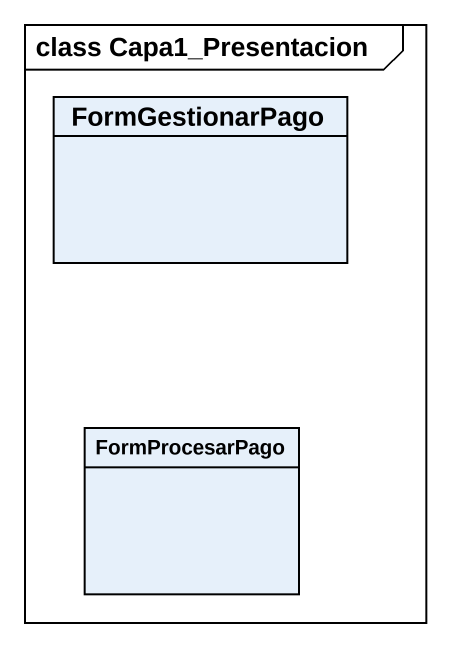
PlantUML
@startuml
mainframe class Capa1_Presentacion
hide circle
hide empty members
class FormGestionarPago
class FormProcesarPago
@enduml
